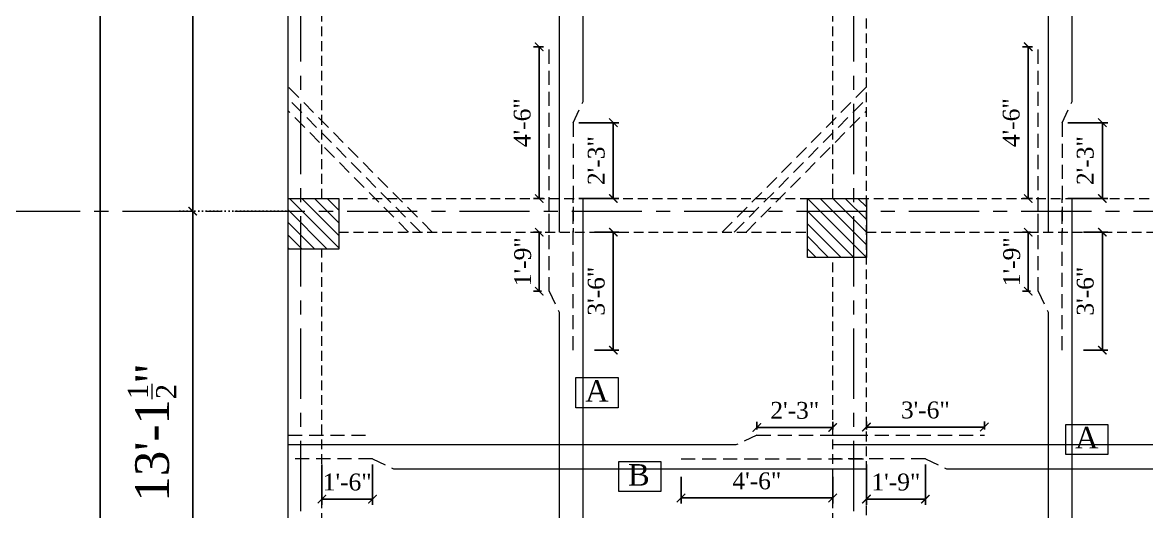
# Model space of a CAD drawing. Header units: feet. Extents: x 36263 to 96584, y 7663 to 35885.
# Drawn here: x 50785.1 to 51185.4, y 17280.1 to 17454.2 of the extents above; entities that cross this region are included whole.
import ezdxf

# ---------------------------------------------------------------- set-up
doc = ezdxf.new("R2010")
doc.units = ezdxf.units.FT
for name, pattern in [('CENTER', [2, 1.25, -0.25, 0.25, -0.25]), ('DOT2', [0.125, 0, -0.125]), ('HIDDEN', [0.375, 0.25, -0.125])]:
    doc.linetypes.add(name, pattern=pattern)
for name, color, linetype, lineweight in [('Column', 1, 'Continuous', 15), ('Hatch', 9, 'Continuous', 9), ('ST Beam', 7, 'Continuous', 20), ('ST GRIDS', 6, 'CENTER', 9), ('ST REINF', 1, 'Continuous', 35)]:
    doc.layers.add(name, color=color, linetype=linetype, lineweight=lineweight)
for name, color, linetype in [('ST DIM', 11, 'Continuous'), ('ST TABLE', 2, 'Continuous'), ('ST TEX', 3, 'Continuous')]:
    doc.layers.add(name, color=color, linetype=linetype)
doc.styles.add('RomanS', font='times.ttf')
doc.dimstyles.new('1-1', dxfattribs={"dimtxt": 9, "dimasz": 5, "dimexe": 6, "dimexo": 6, "dimgap": 3, "dimtad": 1, "dimdec": 1, "dimzin": 0, "dimdsep": 46, "dimlunit": 4, "dimtxsty": 'RomanS', "dimblk": 'ARCHTICK', "dimcen": 0.09, "dimclrd": 256, "dimclre": 256, "dimclrt": 3, "dimadec": 0, "dimazin": 0, "dimtfac": 0.6, "dimtdec": 1, "dimtix": 1, "dimtofl": 0, "dimtmove": 1, "dimatfit": 0, "dimfxl": 1, "dimtolj": 1, "dimtzin": 0, "dimarcsym": 0})

# ---------------------------------------------------------------- blocks, each defined once
blk = doc.blocks.new('_ArchTick')
at = {"color": 0, "const_width": 0.15}
blk.add_lwpolyline([(-0.5, -0.5), (0.5, 0.5)], dxfattribs=at)
blk = doc.blocks.new('*D271')
at = {"layer": 'Defpoints', "color": 0, "ltscale": 10, "transparency": 16777216}
for p in [(50845.75, 17583.88), (50884.92, 17583.88), (50884.92, 17387.03)]:
    blk.add_point(p, dxfattribs=at)
at = {"layer": 'ST DIM', "linetype": 'DOT2', "lineweight": -2, "ltscale": 10, "transparency": 16777216}
for p, q in [((50878.92, 17583.88), (50839.75, 17583.88)), ((50878.92, 17387.03), (50839.75, 17387.03))]:
    blk.add_line(p, q, dxfattribs=at)
at = {"layer": 'ST DIM', "lineweight": -2, "ltscale": 10, "transparency": 16777216}
blk.add_line((50845.75, 17387.03), (50845.75, 17583.88), dxfattribs=at)
at = {"layer": 'ST DIM', "lineweight": -2, "ltscale": 10, "transparency": 16777216, "xscale": 3, "yscale": 3, "zscale": 3}
for p, rotation in [((50845.75, 17583.88), 90), ((50845.75, 17387.03), 270)]:
    blk.add_blockref('_ArchTick', p, dxfattribs=dict(at, rotation=rotation))
at = {"layer": 'ST DIM', "color": 3, "lineweight": 13, "ltscale": 10, "transparency": 16777216, "insert": (50833.65, 17485.46), "char_height": 12, "attachment_point": 5, "rotation": 90, "style": 'RomanS'}
blk.add_mtext('\\A1;16\'-5"', dxfattribs=at)
blk = doc.blocks.new('*D272')
at = {"layer": 'Defpoints', "color": 0, "ltscale": 10, "transparency": 16777216}
for p in [(50845.75, 17387.03), (50884.92, 17387.03), (50884.92, 17229.56)]:
    blk.add_point(p, dxfattribs=at)
at = {"layer": 'ST DIM', "linetype": 'DOT2', "lineweight": -2, "ltscale": 10, "transparency": 16777216}
for p, q in [((50878.92, 17387.03), (50839.75, 17387.03)), ((50878.92, 17229.56), (50839.75, 17229.56))]:
    blk.add_line(p, q, dxfattribs=at)
at = {"layer": 'ST DIM', "lineweight": -2, "ltscale": 10, "transparency": 16777216}
blk.add_line((50845.75, 17229.56), (50845.75, 17387.03), dxfattribs=at)
at = {"layer": 'ST DIM', "lineweight": -2, "ltscale": 10, "transparency": 16777216, "xscale": 3, "yscale": 3, "zscale": 3}
for p, rotation in [((50845.75, 17387.03), 90), ((50845.75, 17229.56), 270)]:
    blk.add_blockref('_ArchTick', p, dxfattribs=dict(at, rotation=rotation))
at = {"layer": 'ST DIM', "color": 3, "lineweight": 13, "ltscale": 10, "transparency": 16777216, "insert": (50831.26, 17308.29), "char_height": 12, "attachment_point": 5, "rotation": 90, "style": 'RomanS'}
blk.add_mtext('\\A1;13\'-1{\\H0.6x;\\S1/2;}"', dxfattribs=at)
blk = doc.blocks.new('*D280')
at = {"layer": 'Defpoints', "color": 0, "ltscale": 10, "transparency": 16777216}
for p in [(50812.77, 17938.21), (50845.75, 17938.21), (50845.75, 17032.81)]:
    blk.add_point(p, dxfattribs=at)
at = {"layer": 'ST DIM', "linetype": 'DOT2', "lineweight": -2, "ltscale": 10, "transparency": 16777216}
for p, q in [((50839.75, 17938.21), (50806.77, 17938.21)), ((50839.75, 17032.81), (50806.77, 17032.81))]:
    blk.add_line(p, q, dxfattribs=at)
at = {"layer": 'ST DIM', "lineweight": -2, "ltscale": 10, "transparency": 16777216}
blk.add_line((50812.77, 17032.81), (50812.77, 17938.21), dxfattribs=at)
at = {"layer": 'ST DIM', "lineweight": -2, "ltscale": 10, "transparency": 16777216, "xscale": 3, "yscale": 3, "zscale": 3}
for p, rotation in [((50812.77, 17938.21), 90), ((50812.77, 17032.81), 270)]:
    blk.add_blockref('_ArchTick', p, dxfattribs=dict(at, rotation=rotation))
at = {"layer": 'ST DIM', "color": 3, "lineweight": 13, "ltscale": 10, "transparency": 16777216, "insert": (50798.26, 17485.51), "char_height": 12, "attachment_point": 5, "rotation": 90, "style": 'RomanS'}
blk.add_mtext('\\A1;75\'-5{\\H0.6x;\\S1/2;}"', dxfattribs=at)
blk = doc.blocks.new('*D354')
at = {"layer": 'Defpoints', "color": 0, "transparency": 16777216}
for p in [(50981.19, 17418.53), (50995.51, 17418.53), (50981.19, 17391.53)]:
    blk.add_point(p, dxfattribs=at)
at = {"layer": 'ST DIM', "lineweight": -2, "transparency": 16777216}
for p, q in [((50983.19, 17418.53), (50997.51, 17418.53)), ((50995.51, 17391.53), (50995.51, 17418.53)), ((50983.19, 17391.53), (50997.51, 17391.53))]:
    blk.add_line(p, q, dxfattribs=at)
at = {"layer": 'ST DIM', "lineweight": -2, "transparency": 16777216, "xscale": 3, "yscale": 3, "zscale": 3}
for p, rotation in [((50995.51, 17418.53), 90), ((50995.51, 17391.53), 270)]:
    blk.add_blockref('_ArchTick', p, dxfattribs=dict(at, rotation=rotation))
at = {"layer": 'ST DIM', "color": 3, "lineweight": 9, "transparency": 16777216, "insert": (50989.45, 17405.03), "char_height": 6, "attachment_point": 5, "rotation": 90, "style": 'RomanS'}
blk.add_mtext('\\A1;2\'-3"', dxfattribs=at)
blk = doc.blocks.new('*D369')
at = {"layer": 'Defpoints', "color": 0, "transparency": 16777216}
for p in [(50969.13, 17445.53), (50972.68, 17445.53), (50972.68, 17391.53)]:
    blk.add_point(p, dxfattribs=at)
at = {"layer": 'ST DIM', "lineweight": -2, "transparency": 16777216}
for p, q in [((50970.68, 17445.53), (50967.13, 17445.53)), ((50969.13, 17391.53), (50969.13, 17445.53)), ((50970.68, 17391.53), (50967.13, 17391.53))]:
    blk.add_line(p, q, dxfattribs=at)
at = {"layer": 'ST DIM', "lineweight": -2, "transparency": 16777216, "xscale": 3, "yscale": 3, "zscale": 3}
for p, rotation in [((50969.13, 17445.53), 90), ((50969.13, 17391.53), 270)]:
    blk.add_blockref('_ArchTick', p, dxfattribs=dict(at, rotation=rotation))
at = {"layer": 'ST DIM', "color": 3, "lineweight": 9, "transparency": 16777216, "insert": (50963.08, 17418.53), "char_height": 6, "attachment_point": 5, "rotation": 90, "style": 'RomanS'}
blk.add_mtext('\\A1;4\'-6"', dxfattribs=at)
blk = doc.blocks.new('*D376')
at = {"layer": 'Defpoints', "color": 0, "transparency": 16777216}
for p in [(51155.31, 17418.53), (51169.63, 17418.53), (51155.31, 17391.53)]:
    blk.add_point(p, dxfattribs=at)
at = {"layer": 'ST DIM', "lineweight": -2, "transparency": 16777216}
for p, q in [((51157.31, 17418.53), (51171.63, 17418.53)), ((51169.63, 17391.53), (51169.63, 17418.53)), ((51157.31, 17391.53), (51171.63, 17391.53))]:
    blk.add_line(p, q, dxfattribs=at)
at = {"layer": 'ST DIM', "lineweight": -2, "transparency": 16777216, "xscale": 3, "yscale": 3, "zscale": 3}
for p, rotation in [((51169.63, 17418.53), 90), ((51169.63, 17391.53), 270)]:
    blk.add_blockref('_ArchTick', p, dxfattribs=dict(at, rotation=rotation))
at = {"layer": 'ST DIM', "color": 3, "lineweight": 9, "transparency": 16777216, "insert": (51163.57, 17405.03), "char_height": 6, "attachment_point": 5, "rotation": 90, "style": 'RomanS'}
blk.add_mtext('\\A1;2\'-3"', dxfattribs=at)
blk = doc.blocks.new('*D378')
at = {"layer": 'Defpoints', "color": 0, "transparency": 16777216}
for p in [(51143.25, 17445.53), (51146.8, 17445.53), (51146.8, 17391.53)]:
    blk.add_point(p, dxfattribs=at)
at = {"layer": 'ST DIM', "lineweight": -2, "transparency": 16777216}
for p, q in [((51144.8, 17445.53), (51141.25, 17445.53)), ((51143.25, 17391.53), (51143.25, 17445.53)), ((51144.8, 17391.53), (51141.25, 17391.53))]:
    blk.add_line(p, q, dxfattribs=at)
at = {"layer": 'ST DIM', "lineweight": -2, "transparency": 16777216, "xscale": 3, "yscale": 3, "zscale": 3}
for p, rotation in [((51143.25, 17445.53), 90), ((51143.25, 17391.53), 270)]:
    blk.add_blockref('_ArchTick', p, dxfattribs=dict(at, rotation=rotation))
at = {"layer": 'ST DIM', "color": 3, "lineweight": 9, "transparency": 16777216, "insert": (51137.2, 17418.53), "char_height": 6, "attachment_point": 5, "rotation": 90, "style": 'RomanS'}
blk.add_mtext('\\A1;4\'-6"', dxfattribs=at)
blk = doc.blocks.new('*D411')
at = {"layer": 'Defpoints', "color": 0, "transparency": 16777216}
for p in [(50891.76, 17298.86), (50909.76, 17298.86), (50909.76, 17284.54)]:
    blk.add_point(p, dxfattribs=at)
at = {"layer": 'ST DIM', "lineweight": -2, "transparency": 16777216}
for p, q in [((50891.76, 17296.86), (50891.76, 17282.54)), ((50909.76, 17296.86), (50909.76, 17282.54)), ((50891.76, 17284.54), (50909.76, 17284.54))]:
    blk.add_line(p, q, dxfattribs=at)
at = {"layer": 'ST DIM', "lineweight": -2, "transparency": 16777216, "xscale": 3, "yscale": 3, "zscale": 3, "rotation": 180}
blk.add_blockref('_ArchTick', (50891.76, 17284.54), dxfattribs=at)
at = {"layer": 'ST DIM', "lineweight": -2, "transparency": 16777216, "xscale": 3, "yscale": 3, "zscale": 3}
blk.add_blockref('_ArchTick', (50909.76, 17284.54), dxfattribs=at)
at = {"layer": 'ST DIM', "color": 3, "lineweight": 9, "transparency": 16777216, "insert": (50900.76, 17290.59), "char_height": 6, "attachment_point": 5, "style": 'RomanS'}
blk.add_mtext('\\A1;1\'-6"', dxfattribs=at)
blk = doc.blocks.new('*D428')
at = {"layer": 'Defpoints', "color": 0, "transparency": 16777216}
for p in [(51073.61, 17310.05), (51046.61, 17307.36), (51073.61, 17307.36)]:
    blk.add_point(p, dxfattribs=at)
at = {"layer": 'ST DIM', "lineweight": -2, "transparency": 16777216}
for p, q in [((51046.61, 17309.36), (51046.61, 17312.05)), ((51046.61, 17310.05), (51073.61, 17310.05)), ((51073.61, 17309.36), (51073.61, 17312.05))]:
    blk.add_line(p, q, dxfattribs=at)
at = {"layer": 'ST DIM', "lineweight": -2, "transparency": 16777216, "xscale": 3, "yscale": 3, "zscale": 3, "rotation": 180}
blk.add_blockref('_ArchTick', (51046.61, 17310.05), dxfattribs=at)
at = {"layer": 'ST DIM', "lineweight": -2, "transparency": 16777216, "xscale": 3, "yscale": 3, "zscale": 3}
blk.add_blockref('_ArchTick', (51073.61, 17310.05), dxfattribs=at)
at = {"layer": 'ST DIM', "color": 3, "lineweight": 9, "transparency": 16777216, "insert": (51060.11, 17316.1), "char_height": 6, "attachment_point": 5, "style": 'RomanS'}
blk.add_mtext('\\A1;2\'-3"', dxfattribs=at)
blk = doc.blocks.new('*D412')
at = {"layer": 'Defpoints', "color": 0, "transparency": 16777216}
for p in [(51019.61, 17294.48), (51073.61, 17294.48), (51073.61, 17284.95)]:
    blk.add_point(p, dxfattribs=at)
at = {"layer": 'ST DIM', "lineweight": -2, "transparency": 16777216}
for p, q in [((51019.61, 17292.48), (51019.61, 17282.95)), ((51073.61, 17292.48), (51073.61, 17282.95)), ((51019.61, 17284.95), (51073.61, 17284.95))]:
    blk.add_line(p, q, dxfattribs=at)
at = {"layer": 'ST DIM', "lineweight": -2, "transparency": 16777216, "xscale": 3, "yscale": 3, "zscale": 3, "rotation": 180}
blk.add_blockref('_ArchTick', (51019.61, 17284.95), dxfattribs=at)
at = {"layer": 'ST DIM', "lineweight": -2, "transparency": 16777216, "xscale": 3, "yscale": 3, "zscale": 3}
blk.add_blockref('_ArchTick', (51073.61, 17284.95), dxfattribs=at)
at = {"layer": 'ST DIM', "color": 3, "lineweight": 9, "transparency": 16777216, "insert": (51046.61, 17291), "char_height": 6, "attachment_point": 5, "style": 'RomanS'}
blk.add_mtext('\\A1;4\'-6"', dxfattribs=at)
blk = doc.blocks.new('*D395')
at = {"layer": 'Defpoints', "color": 0, "transparency": 16777216}
for p in [(51085.61, 17298.86), (51106.61, 17298.86), (51106.61, 17284.54)]:
    blk.add_point(p, dxfattribs=at)
at = {"layer": 'ST DIM', "lineweight": -2, "transparency": 16777216}
for p, q in [((51085.61, 17296.86), (51085.61, 17282.54)), ((51106.61, 17296.86), (51106.61, 17282.54)), ((51085.61, 17284.54), (51106.61, 17284.54))]:
    blk.add_line(p, q, dxfattribs=at)
at = {"layer": 'ST DIM', "lineweight": -2, "transparency": 16777216, "xscale": 3, "yscale": 3, "zscale": 3, "rotation": 180}
blk.add_blockref('_ArchTick', (51085.61, 17284.54), dxfattribs=at)
at = {"layer": 'ST DIM', "lineweight": -2, "transparency": 16777216, "xscale": 3, "yscale": 3, "zscale": 3}
blk.add_blockref('_ArchTick', (51106.61, 17284.54), dxfattribs=at)
at = {"layer": 'ST DIM', "color": 3, "lineweight": 9, "transparency": 16777216, "insert": (51096.11, 17290.6), "char_height": 6, "attachment_point": 5, "style": 'RomanS'}
blk.add_mtext('\\A1;1\'-9"', dxfattribs=at)
blk = doc.blocks.new('*D419')
at = {"layer": 'Defpoints', "color": 0, "transparency": 16777216}
for p in [(51127.61, 17310.18), (51085.61, 17307.36), (51127.61, 17307.36)]:
    blk.add_point(p, dxfattribs=at)
at = {"layer": 'ST DIM', "lineweight": -2, "transparency": 16777216}
for p, q in [((51085.61, 17309.36), (51085.61, 17312.18)), ((51085.61, 17310.18), (51127.61, 17310.18)), ((51127.61, 17309.36), (51127.61, 17312.18))]:
    blk.add_line(p, q, dxfattribs=at)
at = {"layer": 'ST DIM', "lineweight": -2, "transparency": 16777216, "xscale": 3, "yscale": 3, "zscale": 3, "rotation": 180}
blk.add_blockref('_ArchTick', (51085.61, 17310.18), dxfattribs=at)
at = {"layer": 'ST DIM', "lineweight": -2, "transparency": 16777216, "xscale": 3, "yscale": 3, "zscale": 3}
blk.add_blockref('_ArchTick', (51127.61, 17310.18), dxfattribs=at)
at = {"layer": 'ST DIM', "color": 3, "lineweight": 9, "transparency": 16777216, "insert": (51106.61, 17316.23), "char_height": 6, "attachment_point": 5, "style": 'RomanS'}
blk.add_mtext('\\A1;3\'-6"', dxfattribs=at)
blk = doc.blocks.new('*D409')
at = {"layer": 'Defpoints', "color": 0, "transparency": 16777216}
for p in [(50969.13, 17379.55), (50971.95, 17379.55), (50971.95, 17358.55)]:
    blk.add_point(p, dxfattribs=at)
at = {"layer": 'ST DIM', "lineweight": -2, "transparency": 16777216}
for p, q in [((50969.95, 17379.55), (50967.13, 17379.55)), ((50969.13, 17358.55), (50969.13, 17379.55)), ((50969.95, 17358.55), (50967.13, 17358.55))]:
    blk.add_line(p, q, dxfattribs=at)
at = {"layer": 'ST DIM', "lineweight": -2, "transparency": 16777216, "xscale": 3, "yscale": 3, "zscale": 3}
for p, rotation in [((50969.13, 17379.55), 90), ((50969.13, 17358.55), 270)]:
    blk.add_blockref('_ArchTick', p, dxfattribs=dict(at, rotation=rotation))
at = {"layer": 'ST DIM', "color": 3, "lineweight": 9, "transparency": 16777216, "insert": (50963.25, 17369.05), "char_height": 6, "attachment_point": 5, "rotation": 90, "style": 'RomanS'}
blk.add_mtext('\\A1;1\'-9"', dxfattribs=at)
blk = doc.blocks.new('*D410')
at = {"layer": 'Defpoints', "color": 0, "transparency": 16777216}
for p in [(50986.82, 17379.55), (50986.82, 17337.55), (50995.51, 17337.55)]:
    blk.add_point(p, dxfattribs=at)
at = {"layer": 'ST DIM', "lineweight": -2, "transparency": 16777216}
for p, q in [((50988.82, 17379.55), (50997.51, 17379.55)), ((50995.51, 17379.55), (50995.51, 17337.55)), ((50988.82, 17337.55), (50997.51, 17337.55))]:
    blk.add_line(p, q, dxfattribs=at)
at = {"layer": 'ST DIM', "lineweight": -2, "transparency": 16777216, "xscale": 3, "yscale": 3, "zscale": 3}
for p, rotation in [((50995.51, 17379.55), 90), ((50995.51, 17337.55), 270)]:
    blk.add_blockref('_ArchTick', p, dxfattribs=dict(at, rotation=rotation))
at = {"layer": 'ST DIM', "color": 3, "lineweight": 9, "transparency": 16777216, "insert": (50989.45, 17358.55), "char_height": 6, "attachment_point": 5, "rotation": 90, "style": 'RomanS'}
blk.add_mtext('\\A1;3\'-6"', dxfattribs=at)
blk = doc.blocks.new('*D393')
at = {"layer": 'Defpoints', "color": 0, "transparency": 16777216}
for p in [(51143.25, 17379.55), (51146.07, 17379.55), (51146.07, 17358.55)]:
    blk.add_point(p, dxfattribs=at)
at = {"layer": 'ST DIM', "lineweight": -2, "transparency": 16777216}
for p, q in [((51144.07, 17379.55), (51141.25, 17379.55)), ((51143.25, 17358.55), (51143.25, 17379.55)), ((51144.07, 17358.55), (51141.25, 17358.55))]:
    blk.add_line(p, q, dxfattribs=at)
at = {"layer": 'ST DIM', "lineweight": -2, "transparency": 16777216, "xscale": 3, "yscale": 3, "zscale": 3}
for p, rotation in [((51143.25, 17379.55), 90), ((51143.25, 17358.55), 270)]:
    blk.add_blockref('_ArchTick', p, dxfattribs=dict(at, rotation=rotation))
at = {"layer": 'ST DIM', "color": 3, "lineweight": 9, "transparency": 16777216, "insert": (51137.37, 17369.05), "char_height": 6, "attachment_point": 5, "rotation": 90, "style": 'RomanS'}
blk.add_mtext('\\A1;1\'-9"', dxfattribs=at)
blk = doc.blocks.new('*D394')
at = {"layer": 'Defpoints', "color": 0, "transparency": 16777216}
for p in [(51160.94, 17379.55), (51160.94, 17337.55), (51169.63, 17337.55)]:
    blk.add_point(p, dxfattribs=at)
at = {"layer": 'ST DIM', "lineweight": -2, "transparency": 16777216}
for p, q in [((51162.94, 17379.55), (51171.63, 17379.55)), ((51169.63, 17379.55), (51169.63, 17337.55)), ((51162.94, 17337.55), (51171.63, 17337.55))]:
    blk.add_line(p, q, dxfattribs=at)
at = {"layer": 'ST DIM', "lineweight": -2, "transparency": 16777216, "xscale": 3, "yscale": 3, "zscale": 3}
for p, rotation in [((51169.63, 17379.55), 90), ((51169.63, 17337.55), 270)]:
    blk.add_blockref('_ArchTick', p, dxfattribs=dict(at, rotation=rotation))
at = {"layer": 'ST DIM', "color": 3, "lineweight": 9, "transparency": 16777216, "insert": (51163.57, 17358.55), "char_height": 6, "attachment_point": 5, "rotation": 90, "style": 'RomanS'}
blk.add_mtext('\\A1;3\'-6"', dxfattribs=at)

msp = doc.modelspace()

# ---------------------------------------------------------------- hatches: boundary and pattern name
at = {"layer": 'Hatch', "lineweight": 9, "transparency": 33554505}
h = msp.add_hatch(dxfattribs=at)
h.set_pattern_fill('ANSI31', color=253, angle=-90)
h.set_pattern_definition([(315, (11062.9767, 0), (2.24506403, 2.24506403), [])])
h.paths.add_polyline_path([(50879.76, 17391.55), (50879.76, 17373.55), (50897.76, 17373.55), (50897.76, 17391.55)])
h = msp.add_hatch(dxfattribs=at)
h.set_pattern_fill('ANSI31', color=253, angle=-90)
h.set_pattern_definition([(315, (11053.9767, -354.3264), (2.24506403, 2.24506403), [])])
h.paths.add_polyline_path([(51085.61, 17391.53), (51064.61, 17391.53), (51064.61, 17370.53), (51085.61, 17370.53)])

# ---------------------------------------------------------------- linework, layer by layer
at = {"layer": 'Column', "lineweight": 18}
for points in [[(50879.76, 17391.55), (50897.76, 17391.55), (50897.76, 17373.55), (50879.76, 17373.55)], [(51064.61, 17391.53), (51085.61, 17391.53), (51085.61, 17370.53), (51064.61, 17370.53)]]:
    msp.add_lwpolyline(points, close=True, dxfattribs=at)
at = {"layer": 'ST Beam', "linetype": 'Continuous', "lineweight": 15, "ltscale": 10}
msp.add_line((50879.76, 17028.31), (50879.76, 17942.71), dxfattribs=at)
at = {"layer": 'ST Beam', "linetype": 'HIDDEN', "lineweight": 13, "ltscale": 14}
for p, q in [((51085.61, 17037.31), (51085.61, 17930.71)), ((50891.76, 17391.53), (50891.76, 17570.38)), ((51073.61, 17391.53), (51073.61, 17567.38)), ((50888.76, 17391.53), (51785.16, 17391.53)), ((50897.76, 17379.53), (51064.61, 17379.53)), ((51085.61, 17379.53), (51222, 17379.53)), ((50891.76, 17234.06), (50891.76, 17373.55)), ((51073.61, 17234.06), (51073.61, 17370.53))]:
    msp.add_line(p, q, dxfattribs=at)
at = {"layer": 'ST GRIDS', "color": 251, "lineweight": 13, "ltscale": 20}
for p, q in [((50884.26, 16920.25), (50884.26, 17942.71)), ((51081.11, 16920.25), (51081.11, 17942.71)), ((50780.71, 17387.05), (51794.16, 17387.05))]:
    msp.add_line(p, q, dxfattribs=at)
at = {"layer": 'ST REINF', "lineweight": 18}
for p, q in [((50984.74, 17426.03), (50984.74, 17588.38)), ((51158.86, 17426.03), (51158.86, 17588.38)), ((50976.24, 17541.88), (50976.24, 17379.53)), ((51150.36, 17541.88), (51150.36, 17379.53)), ((50984.74, 17262.57), (50984.74, 17391.55)), ((51158.86, 17262.57), (51158.86, 17391.55)), ((50976.24, 17351.05), (50976.24, 17222.07)), ((51150.36, 17351.05), (51150.36, 17222.07)), ((51039.11, 17303.81), (50879.76, 17303.81)), ((51202.5, 17303.81), (51073.61, 17303.81)), ((50917.26, 17295.31), (51085.61, 17295.31)), ((51114.11, 17295.31), (51243, 17295.31))]:
    msp.add_line(p, q, dxfattribs=at)
at = {"layer": 'ST REINF', "linetype": 'HIDDEN', "lineweight": 18, "ltscale": 20}
for p, q in [((50972.68, 17379.53), (50972.68, 17445.53)), ((51146.8, 17379.53), (51146.8, 17445.53)), ((50931.06, 17379.53), (50879.76, 17431.25)), ((51034.31, 17379.53), (51085.61, 17431.25)), ((50926.84, 17379.53), (50879.76, 17426.99)), ((50981.19, 17418.53), (50984.74, 17426.03)), ((51038.54, 17379.53), (51085.61, 17426.99)), ((51155.31, 17418.53), (51158.86, 17426.03)), ((50922.61, 17379.53), (50879.76, 17422.73)), ((51042.76, 17379.53), (51085.61, 17422.73)), ((50981.19, 17418.53), (50981.19, 17379.53)), ((51155.31, 17418.53), (51155.31, 17379.53)), ((50972.68, 17358.55), (50972.68, 17391.55)), ((50981.19, 17337.55), (50981.19, 17391.55)), ((51146.8, 17358.55), (51146.8, 17391.55)), ((51155.31, 17337.55), (51155.31, 17391.55)), ((50972.68, 17358.55), (50976.24, 17351.05)), ((51146.8, 17358.55), (51150.36, 17351.05)), ((50879.76, 17307.36), (50909.76, 17307.36)), ((51046.61, 17307.36), (51039.11, 17303.81)), ((51046.61, 17307.36), (51085.61, 17307.36)), ((51073.61, 17307.36), (51127.61, 17307.36)), ((50909.76, 17298.86), (50879.76, 17298.86)), ((50909.76, 17298.86), (50917.26, 17295.31)), ((51019.61, 17298.86), (51085.61, 17298.86)), ((51106.61, 17298.86), (51073.61, 17298.86)), ((51106.61, 17298.86), (51114.11, 17295.31))]:
    msp.add_line(p, q, dxfattribs=at)
at = {"layer": 'ST TABLE', "color": 2, "lineweight": 9}
for points in [[(50982.2, 17327.79), (50997.18, 17327.79), (50997.18, 17317.07), (50982.2, 17317.07)], [(51156.62, 17311.14), (51171.6, 17311.14), (51171.6, 17300.42), (51156.62, 17300.42)], [(50997.46, 17297.91), (51012.44, 17297.91), (51012.44, 17287.2), (50997.46, 17287.2)]]:
    msp.add_lwpolyline(points, close=True, dxfattribs=at)

# ---------------------------------------------------------------- texts
at = {"layer": 'ST TEX', "color": 3, "lineweight": 9, "transparency": 33554684, "style": 'RomanS'}
for s, p in [('A', (50985.49, 17319.23)), ('A', (51159.91, 17302.58)), ('B', (51000.75, 17289.35))]:
    msp.add_text(s, height=7.65, dxfattribs=at).set_placement(p)

# ---------------------------------------------------------------- dimensions: what is measured, and where the dimension line sits
at = {"layer": 'ST DIM', "lineweight": 13, "ltscale": 10}
for base, p1, p2, picture, middle in [((50812.77, 17938.21), (50845.75, 17032.81), (50845.75, 17938.21), '*D280', (50798.26, 17485.51)), ((50845.7506, 17583.882), (50884.9232, 17387.034), (50884.9232, 17583.882), '*D271', (50833.6467, 17485.458)), ((50845.75, 17387.03), (50884.92, 17229.56), (50884.92, 17387.03), '*D272', (50831.26, 17308.29))]:
    dim = msp.add_linear_dim(base=base, p1=p1, p2=p2, angle=90, dimstyle='1-1', override={"dimtxt": 12, "dimasz": 3, "dimgap": 6, "dimpost": '\\X'}, dxfattribs=at)
    dim.commit()
    dim.dimension.update_dxf_attribs({"geometry": picture, "text_midpoint": middle})
at = {"layer": 'ST DIM', "lineweight": 9}
for base, p1, p2, picture, middle in [((50969.13, 17445.53), (50972.68, 17391.53), (50972.68, 17445.53), '*D369', (50963.08, 17418.53)), ((51143.25, 17445.53), (51146.8, 17391.53), (51146.8, 17445.53), '*D378', (51137.2, 17418.53)), ((50995.51, 17337.55), (50986.82, 17379.55), (50986.82, 17337.55), '*D410', (50989.45, 17358.55)), ((51169.63, 17337.55), (51160.94, 17379.55), (51160.94, 17337.55), '*D394', (51163.57, 17358.55))]:
    dim = msp.add_linear_dim(base=base, p1=p1, p2=p2, angle=90, dimstyle='1-1', override={"dimtxt": 6, "dimasz": 3, "dimexe": 2, "dimexo": 2, "dimpost": '\\X'}, dxfattribs=at)
    dim.commit()
    dim.dimension.update_dxf_attribs({"geometry": picture, "text_midpoint": middle})
for base, p1, p2, picture, middle in [((50995.51, 17418.53), (50981.19, 17391.53), (50981.19, 17418.53), '*D354', (50995.51, 17405.03)), ((51169.63, 17418.53), (51155.31, 17391.53), (51155.31, 17418.53), '*D376', (51169.63, 17405.03)), ((50969.13, 17379.55), (50971.95, 17358.55), (50971.95, 17379.55), '*D409', (50969.31, 17369.05)), ((51143.25, 17379.55), (51146.07, 17358.55), (51146.07, 17379.55), '*D393', (51143.43, 17369.05))]:
    dim = msp.add_linear_dim(base=base, p1=p1, p2=p2, angle=90, dimstyle='1-1', override={"dimtxt": 6, "dimasz": 3, "dimexe": 2, "dimexo": 2, "dimpost": '\\X'}, dxfattribs=at)
    dim.commit()
    dim.dimension.update_dxf_attribs({"geometry": picture, "text_midpoint": middle, "dimtype": 160})
for base, p1, p2, picture, middle in [((51073.61, 17310.05), (51046.61, 17307.36), (51073.61, 17307.36), '*D428', (51060.11, 17316.1)), ((51127.61, 17310.18), (51085.61, 17307.36), (51127.61, 17307.36), '*D419', (51106.61, 17316.23)), ((51073.61, 17284.95), (51019.61, 17294.48), (51073.61, 17294.48), '*D412', (51046.61, 17291))]:
    dim = msp.add_linear_dim(base=base, p1=p1, p2=p2, dimstyle='1-1', override={"dimtxt": 6, "dimasz": 3, "dimexe": 2, "dimexo": 2, "dimpost": '\\X'}, dxfattribs=at)
    dim.commit()
    dim.dimension.update_dxf_attribs({"geometry": picture, "text_midpoint": middle})
for base, p1, p2, picture, middle in [((50909.76, 17284.54), (50891.76, 17298.86), (50909.76, 17298.86), '*D411', (50900.76, 17284.54)), ((51106.61, 17284.54), (51085.61, 17298.86), (51106.61, 17298.86), '*D395', (51096.11, 17284.54))]:
    dim = msp.add_linear_dim(base=base, p1=p1, p2=p2, dimstyle='1-1', override={"dimtxt": 6, "dimasz": 3, "dimexe": 2, "dimexo": 2, "dimpost": '\\X'}, dxfattribs=at)
    dim.commit()
    dim.dimension.update_dxf_attribs({"geometry": picture, "text_midpoint": middle, "dimtype": 160})

doc.saveas('drawing.dxf')
